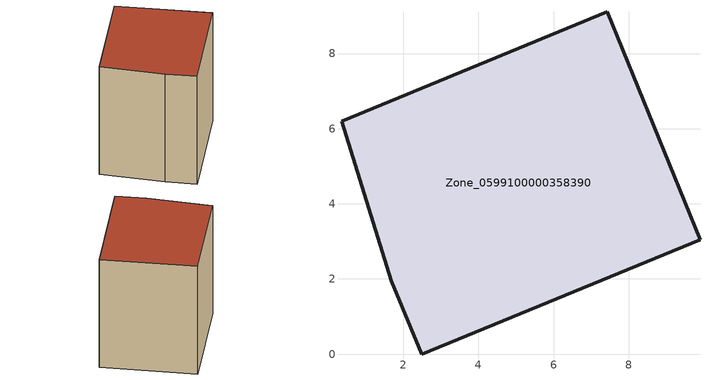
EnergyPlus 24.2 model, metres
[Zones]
Zone_0599100000358390
 floor ground (C_G): 2.48,0 1.68,1.95 0.35,6.2 7.43,9.11 9.89,3.04 z3.28
 wall outside (C_F): 9.89,3.04 7.43,9.11 0.35,6.2 1.68,1.95 2.48,0 9.89,3.04 z3.28:11.59
 roof outside (C_R): 1.68,1.95 2.48,0 9.89,3.04 7.43,9.11 0.35,6.2 z11.59
[BUILDING]
Pand.0599100000358390: North Axis=0; Terrain=City; Loads Convergence Tolerance Value=0.04; Temperature Convergence Tolerance Value=0.4; Solar Distribution=FullExterior; Maximum Number of Warmup Days=25; Minimum Number of Warmup Days=1
[Site:Location]
Rotterdam.The.Hague.AP_ZH_NLD Design_Conditions: Latitude=51.96; Longitude=4.45; Time Zone=1; Elevation=-4.5
[SITE:GROUNDTEMPERATURE:BUILDINGSURFACE]
18, 18, 18, 18, 18, 18, 18, 18, 18, 18, 18, 18
[MATERIAL] Thermal Absorptance=0.9; Solar Absorptance=0.7; Visible Absorptance=0.7
Name | Roughness | Thickness | Conductivity | Density | Specific Heat
G.TC.1992-2005 | MediumSmooth | 0.15 | 0.06 | 540 | 1210
F.TC.1992-2005 | Rough | 0.3 | 0.12 | 1920 | 840
R.TC.1992-2005 | MediumRough | 0.2 | 0.08 | 1500 | 1000
[CONSTRUCTION]
C_G: G.TC.1992-2005
C_F: F.TC.1992-2005
C_R: R.TC.1992-2005
[ZONE]
Zone_0599100000358390: Type=1; Multiplier=1; Ceiling Height=Autocalculate; Volume=Autocalculate; Floor Area=autocalculate; Part of Total Floor Area=Yes
[ZONEINFILTRATION:DESIGNFLOWRATE]
Infil_Zone_0599100000358390: Zone or ZoneList or Space or SpaceList=Zone_0599100000358390; Schedule=AlwaysOn; Design Flow Rate Calculation Method=Flow/Area; Flow Rate per Floor Area=0.0015; Constant Term Coefficient=1; Temperature Term Coefficient=0; Velocity Term Coefficient=0; Velocity Squared Term Coefficient=0
[HVACTEMPLATE:ZONE:IDEALLOADSAIRSYSTEM]
Zone_0599100000358390: Maximum Heating Supply Air Temperature=50; Minimum Cooling Supply Air Temperature=13; Maximum Heating Supply Air Humidity Ratio=0.0156; Minimum Cooling Supply Air Humidity Ratio=0.0077; Heating Limit=NoLimit; Cooling Limit=NoLimit; Dehumidification Control Type=ConstantSensibleHeatRatio; Cooling Sensible Heat Ratio=0.7; Dehumidification Setpoint=60; Humidification Control Type=None; Humidification Setpoint=30; Outdoor Air Method=None; Outdoor Air Flow Rate per Person=0.00944; Outdoor Air Flow Rate per Zone Floor Area=0; Outdoor Air Flow Rate per Zone=0; Demand Controlled Ventilation Type=None; Outdoor Air Economizer Type=NoEconomizer; Heat Recovery Type=None; Sensible Heat Recovery Effectiveness=0.7; Latent Heat Recovery Effectiveness=0.65
[ZONECONTROL:THERMOSTAT]
ThermostatControl_Zone_0599100000358390: Zone or ZoneList=Zone_0599100000358390; Control Type Schedule=DualSetpointControlType; Control 1=Thermostat_Zone_0599100000358390; Temperature Difference Between Cutout And Setpoint=0
[THERMOSTATSETPOINT:DUALSETPOINT]
Thermostat_Zone_0599100000358390: Heating Setpoint Temperature Schedule=HeatingSetpoint_Zone_0599100000358390; Cooling Setpoint Temperature Schedule=CoolingSetpoint_Zone_0599100000358390
[SCHEDULE:COMPACT]
HeatingSetpoint_Zone_0599100000358390: Through: 12/31, For: AllDays, Until: 24:00, 21
CoolingSetpoint_Zone_0599100000358390: Through: 12/31, For: AllDays, Until: 24:00, 24
DualSetpointControlType: Through: 12/31, For: AllDays, Until: 24:00, 4
AlwaysOn: Through: 12/31, For: AllDays, Until: 24:00, 1
